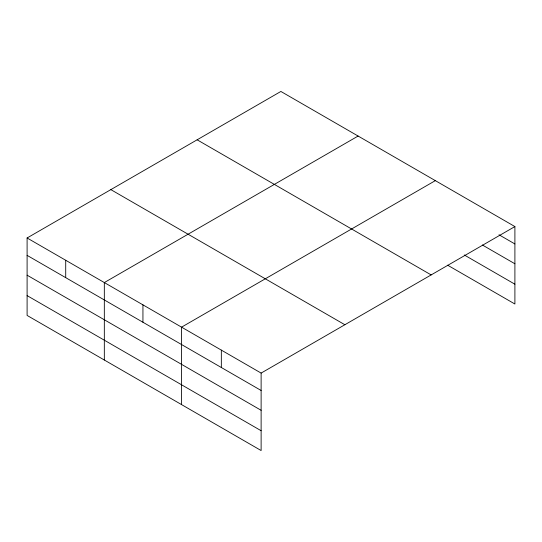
<?xml version="1.0" encoding="UTF-8"?>
<svg xmlns="http://www.w3.org/2000/svg" width="542" height="542" viewBox="0 0 542 542"><rect width="100%" height="100%" fill="white"/><g stroke="black" fill="none" stroke-linecap="round" stroke-linejoin="round"><path stroke-width="0.81" d="M27.1 237.979L261.122 373.086L261.122 450.544L27.1 315.43L27.1 237.979L280.878 91.456L514.9 226.57L514.9 304.021L447.631 265.187M358.106 136.049L104.328 282.565L104.328 360.017M435.334 180.635L181.556 327.151L181.556 404.603M261.122 373.086L514.9 226.57M498.986 234.767L514.9 243.954M482.353 244.984L514.9 263.778M464.264 254.97L514.9 284.204M197.132 139.809L431.154 274.923M110.846 189.625L344.868 324.739M27.1 255.363L261.122 390.477M27.1 275.187L261.122 410.294M27.1 295.607L261.122 430.721M221.339 350.118L221.339 367.503M142.939 304.855L142.939 322.246M65.711 260.268L65.711 277.653"/></g></svg>
